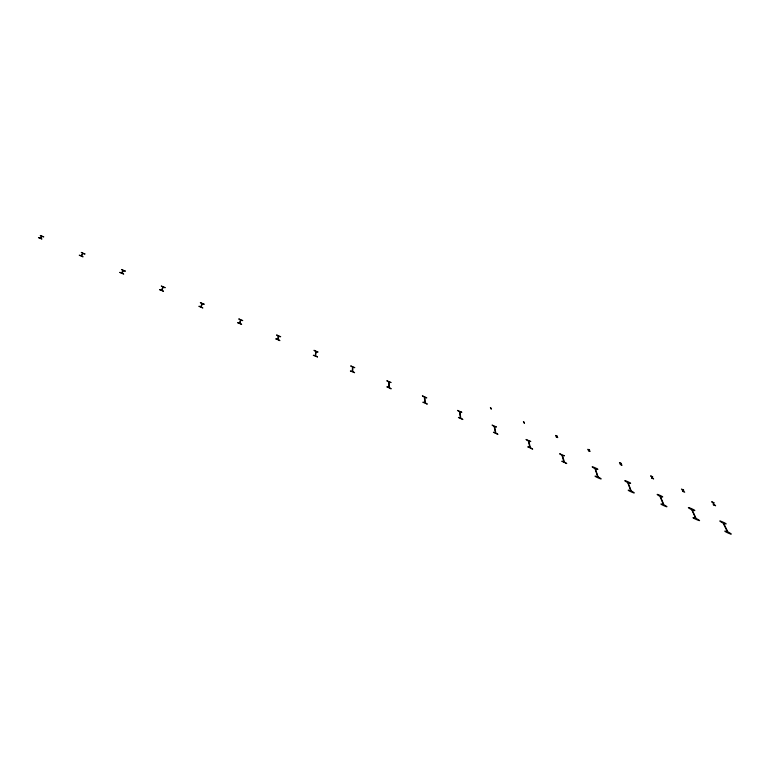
<?xml version="1.0" encoding="UTF-8"?>
<svg xmlns="http://www.w3.org/2000/svg" width="769" height="769" viewBox="0 0 769 769"><rect width="100%" height="100%" fill="white"/><g stroke="black" fill="none" stroke-linecap="round" stroke-linejoin="round"><path stroke-width="1.15" d="M652.391 478.212L651.516 477.972L653.631 478.943L650.603 475.828L652.718 476.799L651.843 476.597M714.084 504.935L713.132 504.637L715.622 505.781L711.661 501.676L714.141 502.82L713.151 502.618M490.853 408.675C492.862 410.396 488.969 406.311 490.949 408.022M682.853 489.805L683.699 490.064L681.459 489.046L683.324 491.449L682.507 491.304L684.698 492.247L682.843 489.882M620.871 464.63L620.112 464.38L622.034 465.274L619.439 462.63L621.362 463.515L620.602 463.265M524.093 422.229C521.94 419.989 525.736 425.555 524.054 422.277M556.631 436.11L557.371 436.254L555.622 435.446L557.765 437.609L556.016 436.802L556.766 436.946M123.03 270.486L121.627 272.832L119.724 272.389L123.703 274.072L122.146 272.995L123.54 270.707L125.424 271.149L121.483 269.477L123.03 270.486M563.84 461.765L561.803 461.246L566.743 463.563L564.388 461.996L562.495 455.498L564.446 455.796L559.63 453.748L561.956 455.296L563.84 461.794M663.416 504.579C654.083 501.696 674.317 510.597 663.907 504.762L660.417 496.543C668.943 498.966 650.42 490.814 659.946 496.341L663.416 504.579M424.882 397.381L425.295 402.773L427.314 404.129L422.844 402.225L424.776 402.562L424.363 397.16L422.373 395.833L426.805 397.871L424.882 397.352M354.547 372.638L350.385 371.014L352.289 371.34L352.51 367.101L350.683 365.9L354.797 367.649L352.933 367.284L352.692 371.504L354.547 372.638M278.272 336.159L277.619 339.216L275.744 338.86L279.897 340.619L278.176 339.379L278.811 336.361L280.685 336.707L276.571 334.957L278.272 336.159M82.841 253.434L81.235 255.683L79.245 255.231L83.052 256.846L81.504 255.769L83.119 253.549L85.071 254.02L81.283 252.415L82.841 253.434M529.87 447.375L527.774 446.837L532.677 449.134L530.341 447.606L528.774 441.175L530.783 441.502L526.006 439.464L528.322 441.012L529.87 447.375M630.811 490.776C621.294 487.786 641.673 496.861 631.205 490.891L628.119 482.817C637.328 485.508 617.526 476.809 627.715 482.644L630.811 490.776M41.641 236.266L40.18 237.986L38.45 237.573L41.911 239.034L40.594 238.111L42.045 236.439L43.766 236.852L40.257 235.468L41.641 236.266M388.854 387.307L386.845 386.826L391.2 388.835L389.201 387.509L389.114 382.193L391.094 382.549L386.788 380.713L388.778 382.049L388.854 387.307M317.443 356.912L313.31 355.316L315.28 355.653L315.79 351.51L313.973 350.308L318.049 352.039L316.126 351.654L315.578 355.787L317.443 356.912M495.361 432.755L493.438 432.284L497.918 434.37L495.813 432.947L494.621 426.68L496.476 426.978L492.083 425.103L494.169 426.516L495.361 432.774M239.947 323.172L241.649 324.412L237.611 322.701L239.592 323.028L240.437 320.077L238.746 318.895L242.754 320.596L240.822 320.231L239.947 323.172M723.629 523.295L727.849 531.812C739.326 538.348 717.66 528.774 727.359 531.629L723.148 523.189C711.883 516.778 733.193 526.438 723.639 523.285M597.734 476.77C587.92 473.714 608.702 482.836 598.071 476.886L595.369 468.898C604.453 471.522 585.199 463.092 595.033 468.763L597.734 476.79M588.881 449.875L590.073 451.432L588.275 450.663L588.987 450.759L587.814 449.288L589.602 450.057L588.891 449.865M201.997 303.697L200.805 306.735L198.883 306.293L202.853 307.975L201.18 306.889L202.324 303.861L204.266 304.255L200.334 302.582L201.997 303.697M460.4 417.942L458.42 417.452L462.871 419.528L460.756 418.067L459.929 411.944L461.852 412.261L457.488 410.406L459.564 411.819L460.4 417.942M695.666 518.258C685.564 515.182 707.788 524.766 696.08 518.412L692.206 510.039C702.01 512.894 680.344 503.368 691.812 509.876L695.666 518.258M161.817 290.153L163.489 291.297L159.519 289.615L161.548 290.038L162.961 287.125L161.298 286.01L165.229 287.683L163.239 287.241L161.817 290.153"/></g></svg>
